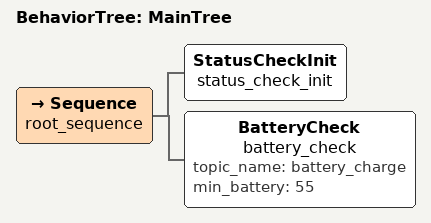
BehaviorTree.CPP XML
<root BTCPP_format="4" >
     <BehaviorTree ID="MainTree">
        <Sequence name="root_sequence">
            <StatusCheckInit   name="status_check_init"/>
            <BatteryCheck      name="battery_check" topic_name="battery_charge" min_battery="55"/>
        </Sequence>
     </BehaviorTree>
 </root>
